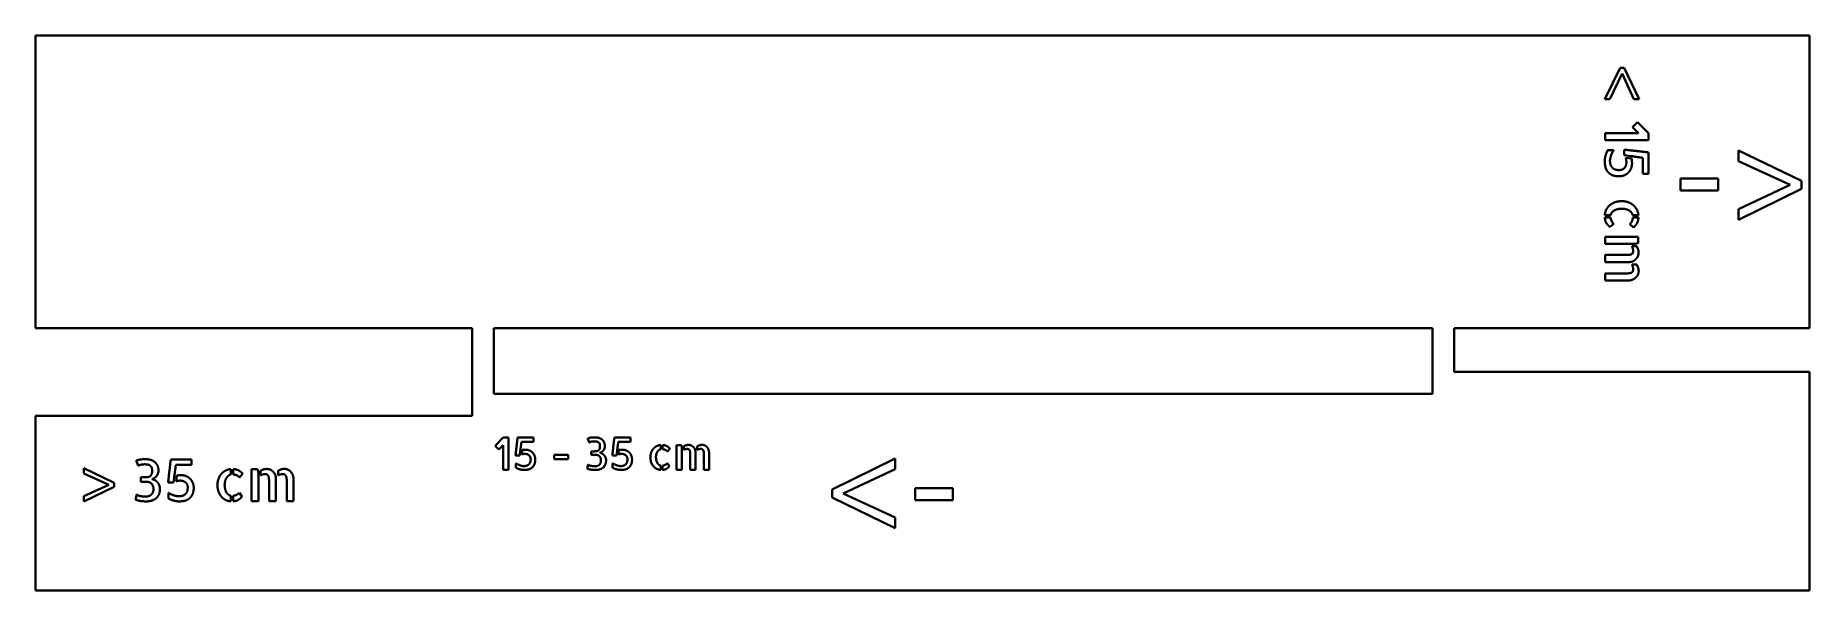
# Model space of a CAD drawing. Header units: inches. Extents: x -1.6 to 14.4, y -20.9 to -15.9.
import ezdxf

# ---------------------------------------------------------------- set-up
doc = ezdxf.new("R2010")
doc.units = ezdxf.units.IN
doc.header["$MEASUREMENT"] = 0
doc.layers.add('Visible', color=7, linetype='Continuous', lineweight=40)

msp = doc.modelspace()

# ---------------------------------------------------------------- linework, layer by layer
at = {"layer": 'Visible'}
for p, q in [((-1.614, -15.898), (14.386, -15.898)), ((-1.614, -15.898), (-1.614, -18.535)), ((14.386, -15.898), (14.386, -18.535)), ((12.539, -16.471), (12.677, -16.189)), ((12.695, -16.239), (12.586, -16.471)), ((12.677, -16.189), (12.713, -16.189)), ((12.802, -16.471), (12.695, -16.239)), ((12.713, -16.189), (12.849, -16.471)), ((12.586, -16.471), (12.539, -16.471)), ((12.849, -16.471), (12.802, -16.471)), ((12.542, -16.841), (12.542, -16.776)), ((12.542, -16.776), (12.842, -16.776)), ((12.788, -16.723), (12.834, -16.677)), ((12.842, -16.776), (12.788, -16.723)), ((12.834, -16.677), (12.933, -16.776)), ((12.933, -16.776), (12.933, -16.841)), ((12.933, -16.841), (12.542, -16.841)), ((12.566, -16.93), (12.619, -16.93)), ((12.715, -16.977), (12.715, -16.927)), ((12.933, -16.951), (12.933, -17.145)), ((13.745, -17.029), (13.745, -16.933)), ((13.745, -16.933), (14.313, -17.207)), ((12.736, -16.98), (12.715, -16.977)), ((12.729, -17.001), (12.781, -17.007)), ((12.772, -16.984), (12.736, -16.98)), ((12.881, -17.145), (12.881, -16.999)), ((14.212, -17.244), (13.745, -17.029)), ((12.933, -17.145), (12.881, -17.145)), ((13.222, -17.185), (13.562, -17.185)), ((13.222, -17.293), (13.222, -17.185)), ((13.562, -17.185), (13.562, -17.293)), ((13.745, -17.461), (14.212, -17.244)), ((14.313, -17.28), (13.745, -17.558)), ((14.313, -17.207), (14.313, -17.28)), ((13.562, -17.293), (13.222, -17.293)), ((12.592, -17.517), (12.54, -17.517)), ((12.54, -17.538), (12.592, -17.538)), ((12.618, -17.597), (12.584, -17.621)), ((12.798, -17.627), (12.764, -17.598)), ((12.843, -17.517), (12.791, -17.517)), ((12.792, -17.538), (12.843, -17.538)), ((13.745, -17.558), (13.745, -17.461)), ((12.542, -17.774), (12.542, -17.71)), ((12.542, -17.71), (12.841, -17.71)), ((12.841, -17.71), (12.841, -17.767)), ((12.811, -17.774), (12.542, -17.774)), ((12.542, -17.94), (12.542, -17.875)), ((12.542, -17.875), (12.739, -17.875)), ((12.785, -17.796), (12.827, -17.796)), ((12.841, -17.767), (12.811, -17.774)), ((12.71, -17.94), (12.542, -17.94)), ((12.542, -18.105), (12.542, -18.042)), ((12.542, -18.042), (12.705, -18.042)), ((12.785, -17.961), (12.827, -17.961)), ((12.746, -18.105), (12.542, -18.105)), ((-1.614, -18.535), (2.323, -18.535)), ((2.323, -19.323), (2.323, -18.535)), ((2.52, -19.126), (2.52, -18.535)), ((2.52, -18.535), (10.984, -18.535)), ((10.984, -19.126), (10.984, -18.535)), ((11.181, -18.535), (11.181, -18.929)), ((14.386, -18.535), (11.181, -18.535)), ((14.386, -18.929), (11.181, -18.929)), ((14.386, -18.929), (14.386, -20.898)), ((2.52, -19.126), (10.984, -19.126)), ((-1.614, -19.323), (2.323, -19.323)), ((-1.614, -19.323), (-1.614, -20.898)), ((2.531, -19.593), (2.605, -19.52)), ((2.605, -19.52), (2.653, -19.52)), ((2.653, -19.52), (2.653, -19.81)), ((2.734, -19.52), (2.878, -19.52)), ((2.878, -19.52), (2.878, -19.558)), ((3.607, -19.52), (3.751, -19.52)), ((3.751, -19.52), (3.751, -19.558)), ((2.565, -19.627), (2.531, -19.593)), ((2.605, -19.587), (2.565, -19.627)), ((2.605, -19.81), (2.605, -19.587)), ((2.755, -19.666), (2.753, -19.681)), ((2.758, -19.639), (2.755, -19.666)), ((2.878, -19.558), (2.769, -19.558)), ((2.771, -19.671), (2.775, -19.632)), ((3.065, -19.675), (3.19, -19.675)), ((3.065, -19.714), (3.065, -19.675)), ((3.19, -19.675), (3.19, -19.714)), ((3.381, -19.563), (3.367, -19.527)), ((3.399, -19.676), (3.398, -19.644)), ((3.398, -19.644), (3.425, -19.644)), ((3.438, -19.676), (3.399, -19.676)), ((3.628, -19.666), (3.626, -19.681)), ((3.631, -19.639), (3.628, -19.666)), ((3.751, -19.558), (3.642, -19.558)), ((3.644, -19.671), (3.648, -19.632)), ((4.026, -19.587), (4.026, -19.625)), ((4.042, -19.625), (4.042, -19.587)), ((4.107, -19.62), (4.086, -19.645)), ((4.168, -19.588), (4.211, -19.588)), ((4.168, -19.81), (4.168, -19.588)), ((4.211, -19.588), (4.216, -19.611)), ((4.216, -19.611), (4.216, -19.81)), ((4.232, -19.63), (4.232, -19.599)), ((4.291, -19.81), (4.291, -19.664)), ((4.355, -19.63), (4.355, -19.599)), ((4.461, -19.659), (4.461, -19.81)), ((-1.177, -19.843), (-1.177, -19.797)), ((-1.177, -19.797), (-0.905, -19.928)), ((-0.687, -19.772), (-0.705, -19.726)), ((-0.394, -19.717), (-0.208, -19.717)), ((-0.208, -19.767), (-0.348, -19.767)), ((-0.208, -19.717), (-0.208, -19.767)), ((0.148, -19.804), (0.148, -19.853)), ((0.169, -19.853), (0.169, -19.804)), ((0.333, -19.805), (0.389, -19.805)), ((0.333, -20.092), (0.333, -19.805)), ((0.389, -19.805), (0.396, -19.834)), ((0.396, -19.834), (0.396, -20.092)), ((0.416, -19.859), (0.416, -19.819)), ((0.575, -19.859), (0.575, -19.819)), ((2.653, -19.81), (2.605, -19.81)), ((2.753, -19.681), (2.716, -19.681)), ((2.718, -19.792), (2.718, -19.753)), ((3.19, -19.714), (3.065, -19.714)), ((3.361, -19.798), (3.371, -19.764)), ((3.626, -19.681), (3.589, -19.681)), ((3.591, -19.792), (3.591, -19.753)), ((4.026, -19.772), (4.026, -19.811)), ((4.042, -19.811), (4.042, -19.772)), ((4.085, -19.753), (4.103, -19.779)), ((4.216, -19.81), (4.168, -19.81)), ((4.339, -19.81), (4.291, -19.81)), ((4.339, -19.685), (4.339, -19.81)), ((4.414, -19.81), (4.414, -19.689)), ((4.461, -19.81), (4.414, -19.81)), ((5.57, -19.988), (6.138, -19.71)), ((6.138, -19.806), (5.67, -20.024)), ((6.138, -19.71), (6.138, -19.806)), ((-0.953, -19.945), (-1.177, -19.843)), ((-1.177, -20.049), (-0.953, -19.945)), ((-0.905, -19.963), (-1.177, -20.095)), ((-0.905, -19.928), (-0.905, -19.963)), ((-0.664, -19.919), (-0.664, -19.877)), ((-0.664, -19.877), (-0.63, -19.877)), ((-0.612, -19.919), (-0.664, -19.919)), ((-0.369, -19.926), (-0.417, -19.926)), ((-0.366, -19.906), (-0.369, -19.926)), ((-0.362, -19.872), (-0.366, -19.906)), ((-0.346, -19.913), (-0.34, -19.862)), ((0.254, -19.846), (0.226, -19.879)), ((0.492, -20.092), (0.492, -19.903)), ((0.554, -19.931), (0.554, -20.092)), ((0.652, -20.092), (0.652, -19.936)), ((0.713, -19.897), (0.713, -20.092)), ((5.57, -20.061), (5.57, -19.988)), ((6.321, -20.083), (6.321, -19.975)), ((6.321, -19.975), (6.66, -19.975)), ((6.66, -19.975), (6.66, -20.083)), ((-1.177, -20.095), (-1.177, -20.049)), ((-0.713, -20.077), (-0.7, -20.033)), ((-0.414, -20.069), (-0.414, -20.018)), ((0.148, -20.044), (0.148, -20.094)), ((0.169, -20.094), (0.169, -20.044)), ((0.225, -20.019), (0.248, -20.052)), ((0.396, -20.092), (0.333, -20.092)), ((0.554, -20.092), (0.492, -20.092)), ((0.713, -20.092), (0.652, -20.092)), ((6.138, -20.335), (5.57, -20.061)), ((5.67, -20.024), (6.138, -20.239)), ((6.66, -20.083), (6.321, -20.083)), ((6.138, -20.239), (6.138, -20.335)), ((-1.614, -20.898), (14.386, -20.898))]:
    msp.add_line(p, q, dxfattribs=at)
for points in [[(12.55, -16.969), (12.554, -16.955), (12.559, -16.945)], [(12.559, -16.945), (12.563, -16.935), (12.566, -16.93)], [(12.608, -16.949), (12.603, -16.96), (12.598, -16.973)], [(12.619, -16.93), (12.614, -16.937), (12.608, -16.949)], [(12.715, -16.927), (12.719, -16.927), (12.731, -16.928)], [(12.731, -16.928), (12.743, -16.929), (12.759, -16.931)], [(12.759, -16.931), (12.775, -16.933), (12.794, -16.935)], [(12.794, -16.935), (12.813, -16.937), (12.833, -16.939)], [(12.833, -16.939), (12.879, -16.944), (12.933, -16.951)], [(12.539, -17.034), (12.539, -17.016), (12.542, -16.999)], [(12.543, -17.073), (12.539, -17.05), (12.539, -17.034)], [(12.542, -16.999), (12.545, -16.983), (12.55, -16.969)], [(12.56, -17.117), (12.547, -17.096), (12.543, -17.073)], [(12.599, -17.152), (12.574, -17.138), (12.56, -17.117)], [(12.59, -17), (12.586, -17.014), (12.586, -17.026)], [(12.586, -17.026), (12.586, -17.065), (12.607, -17.088)], [(12.598, -16.973), (12.593, -16.986), (12.59, -17)], [(12.607, -17.088), (12.627, -17.11), (12.669, -17.11)], [(12.669, -17.11), (12.699, -17.11), (12.717, -17.091)], [(12.717, -17.091), (12.734, -17.071), (12.734, -17.04)], [(12.733, -17.02), (12.731, -17.01), (12.729, -17.001)], [(12.734, -17.04), (12.734, -17.03), (12.733, -17.02)], [(12.775, -17.098), (12.765, -17.12), (12.749, -17.135)], [(12.775, -16.984), (12.772, -16.984), (12.772, -16.984)], [(12.788, -16.986), (12.777, -16.985), (12.775, -16.984)], [(12.785, -17.048), (12.785, -17.076), (12.775, -17.098)], [(12.781, -17.007), (12.784, -17.018), (12.784, -17.03)], [(12.784, -17.03), (12.785, -17.042), (12.785, -17.048)], [(12.82, -16.991), (12.798, -16.987), (12.788, -16.986)], [(12.881, -16.999), (12.842, -16.994), (12.82, -16.991)], [(12.669, -17.166), (12.625, -17.166), (12.599, -17.152)], [(12.712, -17.158), (12.691, -17.166), (12.669, -17.166)], [(12.749, -17.135), (12.733, -17.151), (12.712, -17.158)], [(12.554, -17.464), (12.566, -17.441), (12.587, -17.424)], [(12.587, -17.424), (12.607, -17.408), (12.634, -17.399)], [(12.634, -17.399), (12.661, -17.39), (12.692, -17.39)], [(12.692, -17.39), (12.722, -17.39), (12.749, -17.399)], [(12.749, -17.399), (12.775, -17.408), (12.795, -17.425)], [(12.795, -17.425), (12.815, -17.442), (12.828, -17.465)], [(12.54, -17.517), (12.541, -17.487), (12.554, -17.464)], [(12.552, -17.585), (12.541, -17.566), (12.54, -17.538)], [(12.584, -17.621), (12.563, -17.604), (12.552, -17.585)], [(12.603, -17.492), (12.594, -17.503), (12.592, -17.517)], [(12.592, -17.538), (12.594, -17.557), (12.602, -17.571)], [(12.602, -17.571), (12.609, -17.585), (12.618, -17.597)], [(12.626, -17.474), (12.612, -17.481), (12.603, -17.492)], [(12.656, -17.462), (12.639, -17.466), (12.626, -17.474)], [(12.693, -17.458), (12.674, -17.458), (12.656, -17.462)], [(12.758, -17.474), (12.731, -17.458), (12.693, -17.458)], [(12.791, -17.517), (12.785, -17.49), (12.758, -17.474)], [(12.764, -17.598), (12.773, -17.59), (12.782, -17.576)], [(12.782, -17.576), (12.79, -17.562), (12.792, -17.538)], [(12.83, -17.589), (12.819, -17.61), (12.798, -17.627)], [(12.828, -17.465), (12.84, -17.488), (12.843, -17.517)], [(12.843, -17.538), (12.841, -17.568), (12.83, -17.589)], [(12.739, -17.875), (12.755, -17.875), (12.768, -17.872)], [(12.768, -17.872), (12.781, -17.869), (12.788, -17.861)], [(12.793, -17.821), (12.79, -17.808), (12.785, -17.796)], [(12.788, -17.861), (12.795, -17.854), (12.795, -17.84)], [(12.795, -17.84), (12.795, -17.833), (12.793, -17.821)], [(12.834, -17.894), (12.823, -17.91), (12.804, -17.926)], [(12.827, -17.796), (12.834, -17.809), (12.839, -17.823)], [(12.844, -17.852), (12.844, -17.877), (12.834, -17.894)], [(12.839, -17.823), (12.844, -17.838), (12.844, -17.852)], [(12.705, -18.042), (12.723, -18.042), (12.739, -18.041)], [(12.737, -17.94), (12.724, -17.94), (12.71, -17.94)], [(12.761, -17.939), (12.749, -17.94), (12.737, -17.94)], [(12.739, -18.041), (12.755, -18.041), (12.768, -18.038)], [(12.783, -17.936), (12.772, -17.938), (12.761, -17.939)], [(12.768, -18.038), (12.781, -18.035), (12.788, -18.028)], [(12.804, -17.926), (12.794, -17.933), (12.783, -17.936)], [(12.794, -17.99), (12.792, -17.977), (12.785, -17.961)], [(12.788, -18.028), (12.795, -18.02), (12.795, -18.005)], [(12.795, -18.005), (12.795, -18.002), (12.794, -17.99)], [(12.838, -18.052), (12.83, -18.068), (12.817, -18.08)], [(12.827, -17.961), (12.835, -17.976), (12.84, -17.991)], [(12.845, -18.018), (12.845, -18.036), (12.838, -18.052)], [(12.84, -17.991), (12.845, -18.005), (12.845, -18.018)], [(12.785, -18.099), (12.767, -18.105), (12.746, -18.105)], [(12.817, -18.08), (12.804, -18.092), (12.785, -18.099)], [(2.725, -19.594), (2.729, -19.56), (2.734, -19.52)], [(3.39, -19.521), (3.404, -19.518), (3.431, -19.518)], [(3.431, -19.518), (3.449, -19.518), (3.466, -19.523)], [(3.598, -19.594), (3.602, -19.56), (3.607, -19.52)], [(2.716, -19.681), (2.716, -19.678), (2.717, -19.67)], [(2.717, -19.67), (2.718, -19.661), (2.719, -19.649)], [(2.719, -19.649), (2.72, -19.637), (2.722, -19.623)], [(2.722, -19.623), (2.723, -19.609), (2.725, -19.594)], [(2.759, -19.637), (2.758, -19.639), (2.758, -19.639)], [(2.76, -19.628), (2.759, -19.635), (2.759, -19.637)], [(2.763, -19.604), (2.761, -19.62), (2.76, -19.628)], [(2.769, -19.558), (2.766, -19.587), (2.763, -19.604)], [(2.785, -19.668), (2.777, -19.669), (2.771, -19.671)], [(2.775, -19.632), (2.783, -19.631), (2.792, -19.63)], [(2.8, -19.667), (2.792, -19.667), (2.785, -19.668)], [(2.792, -19.63), (2.801, -19.629), (2.806, -19.629)], [(2.837, -19.68), (2.823, -19.667), (2.8, -19.667)], [(2.806, -19.629), (2.826, -19.629), (2.842, -19.637)], [(2.842, -19.637), (2.859, -19.644), (2.87, -19.656)], [(2.87, -19.656), (2.882, -19.668), (2.887, -19.684)], [(3.367, -19.527), (3.376, -19.525), (3.39, -19.521)], [(3.397, -19.557), (3.386, -19.561), (3.381, -19.563)], [(3.426, -19.554), (3.408, -19.554), (3.397, -19.557)], [(3.425, -19.644), (3.434, -19.644), (3.442, -19.643)], [(3.454, -19.558), (3.444, -19.554), (3.426, -19.554)], [(3.474, -19.69), (3.462, -19.676), (3.438, -19.676)], [(3.442, -19.643), (3.451, -19.643), (3.459, -19.639)], [(3.47, -19.569), (3.464, -19.562), (3.454, -19.558)], [(3.459, -19.639), (3.467, -19.635), (3.472, -19.626)], [(3.466, -19.523), (3.482, -19.527), (3.494, -19.537)], [(3.476, -19.583), (3.475, -19.576), (3.47, -19.569)], [(3.472, -19.626), (3.477, -19.616), (3.477, -19.598)], [(3.477, -19.598), (3.477, -19.591), (3.476, -19.583)], [(3.491, -19.651), (3.483, -19.655), (3.476, -19.657)], [(3.476, -19.657), (3.485, -19.658), (3.494, -19.663)], [(3.506, -19.638), (3.499, -19.646), (3.491, -19.651)], [(3.494, -19.537), (3.507, -19.547), (3.514, -19.562)], [(3.494, -19.663), (3.504, -19.668), (3.512, -19.676)], [(3.517, -19.621), (3.513, -19.631), (3.506, -19.638)], [(3.512, -19.676), (3.521, -19.685), (3.526, -19.697)], [(3.514, -19.562), (3.521, -19.578), (3.521, -19.598)], [(3.521, -19.598), (3.521, -19.611), (3.517, -19.621)], [(3.589, -19.681), (3.589, -19.678), (3.59, -19.67)], [(3.59, -19.67), (3.591, -19.661), (3.592, -19.649)], [(3.592, -19.649), (3.593, -19.637), (3.595, -19.623)], [(3.595, -19.623), (3.596, -19.609), (3.598, -19.594)], [(3.632, -19.637), (3.631, -19.639), (3.631, -19.639)], [(3.633, -19.628), (3.632, -19.635), (3.632, -19.637)], [(3.636, -19.604), (3.634, -19.62), (3.633, -19.628)], [(3.642, -19.558), (3.639, -19.587), (3.636, -19.604)], [(3.658, -19.668), (3.65, -19.669), (3.644, -19.671)], [(3.648, -19.632), (3.656, -19.631), (3.665, -19.63)], [(3.673, -19.667), (3.665, -19.667), (3.658, -19.668)], [(3.665, -19.63), (3.674, -19.629), (3.679, -19.629)], [(3.71, -19.68), (3.696, -19.667), (3.673, -19.667)], [(3.679, -19.629), (3.699, -19.629), (3.715, -19.637)], [(3.715, -19.637), (3.732, -19.644), (3.743, -19.656)], [(3.743, -19.656), (3.755, -19.668), (3.76, -19.684)], [(3.932, -19.699), (3.932, -19.676), (3.938, -19.657)], [(3.938, -19.657), (3.945, -19.637), (3.958, -19.622)], [(3.958, -19.622), (3.97, -19.607), (3.987, -19.598)], [(3.994, -19.649), (3.982, -19.669), (3.982, -19.698)], [(3.987, -19.598), (4.004, -19.589), (4.026, -19.587)], [(4.026, -19.625), (4.006, -19.629), (3.994, -19.649)], [(4.042, -19.587), (4.063, -19.588), (4.079, -19.596)], [(4.069, -19.632), (4.059, -19.626), (4.042, -19.625)], [(4.086, -19.645), (4.08, -19.638), (4.069, -19.632)], [(4.079, -19.596), (4.094, -19.604), (4.107, -19.62)], [(4.232, -19.599), (4.242, -19.593), (4.253, -19.59)], [(4.251, -19.624), (4.241, -19.626), (4.232, -19.63)], [(4.265, -19.622), (4.26, -19.622), (4.251, -19.624)], [(4.253, -19.59), (4.263, -19.586), (4.274, -19.586)], [(4.281, -19.627), (4.275, -19.622), (4.265, -19.622)], [(4.274, -19.586), (4.292, -19.586), (4.305, -19.594)], [(4.289, -19.642), (4.286, -19.633), (4.281, -19.627)], [(4.291, -19.664), (4.291, -19.652), (4.289, -19.642)], [(4.305, -19.594), (4.317, -19.601), (4.329, -19.616)], [(4.329, -19.616), (4.333, -19.623), (4.336, -19.631)], [(4.336, -19.631), (4.338, -19.639), (4.338, -19.648)], [(4.338, -19.648), (4.339, -19.656), (4.339, -19.665)], [(4.339, -19.665), (4.339, -19.675), (4.339, -19.685)], [(4.355, -19.599), (4.365, -19.593), (4.376, -19.589)], [(4.376, -19.623), (4.367, -19.624), (4.355, -19.63)], [(4.376, -19.589), (4.387, -19.585), (4.397, -19.585)], [(4.387, -19.622), (4.385, -19.622), (4.376, -19.623)], [(4.404, -19.627), (4.398, -19.622), (4.387, -19.622)], [(4.397, -19.585), (4.41, -19.585), (4.422, -19.591)], [(4.411, -19.642), (4.409, -19.633), (4.404, -19.627)], [(4.414, -19.664), (4.414, -19.652), (4.411, -19.642)], [(4.414, -19.689), (4.414, -19.676), (4.414, -19.664)], [(4.422, -19.591), (4.434, -19.596), (4.443, -19.606)], [(4.443, -19.606), (4.451, -19.616), (4.456, -19.629)], [(4.456, -19.629), (4.461, -19.643), (4.461, -19.659)], [(-0.705, -19.726), (-0.693, -19.723), (-0.675, -19.719)], [(-0.666, -19.765), (-0.68, -19.77), (-0.687, -19.772)], [(-0.675, -19.719), (-0.657, -19.715), (-0.623, -19.715)], [(-0.629, -19.761), (-0.652, -19.761), (-0.666, -19.765)], [(-0.592, -19.766), (-0.605, -19.761), (-0.629, -19.761)], [(-0.623, -19.715), (-0.599, -19.715), (-0.577, -19.72)], [(-0.572, -19.78), (-0.579, -19.772), (-0.592, -19.766)], [(-0.577, -19.72), (-0.556, -19.726), (-0.54, -19.739)], [(-0.564, -19.799), (-0.565, -19.789), (-0.572, -19.78)], [(-0.569, -19.854), (-0.562, -19.842), (-0.562, -19.819)], [(-0.562, -19.819), (-0.562, -19.809), (-0.564, -19.799)], [(-0.54, -19.739), (-0.524, -19.752), (-0.514, -19.772)], [(-0.514, -19.772), (-0.505, -19.792), (-0.505, -19.819)], [(-0.505, -19.819), (-0.505, -19.834), (-0.511, -19.847)], [(-0.41, -19.85), (-0.408, -19.832), (-0.405, -19.813)], [(-0.405, -19.813), (-0.4, -19.769), (-0.394, -19.717)], [(-0.356, -19.825), (-0.359, -19.846), (-0.36, -19.856)], [(-0.348, -19.767), (-0.353, -19.804), (-0.356, -19.825)], [(0.06, -19.849), (0.077, -19.83), (0.099, -19.818)], [(0.099, -19.818), (0.121, -19.806), (0.148, -19.804)], [(0.169, -19.804), (0.197, -19.805), (0.218, -19.816)], [(0.218, -19.816), (0.238, -19.826), (0.254, -19.846)], [(0.416, -19.819), (0.429, -19.812), (0.443, -19.807)], [(0.443, -19.807), (0.457, -19.803), (0.471, -19.803)], [(0.471, -19.803), (0.494, -19.803), (0.51, -19.812)], [(0.51, -19.812), (0.526, -19.822), (0.541, -19.841)], [(0.575, -19.819), (0.589, -19.811), (0.603, -19.806)], [(0.603, -19.806), (0.617, -19.802), (0.63, -19.802)], [(0.63, -19.802), (0.647, -19.802), (0.662, -19.809)], [(0.662, -19.809), (0.677, -19.816), (0.689, -19.828)], [(0.689, -19.828), (0.7, -19.841), (0.707, -19.859)], [(2.718, -19.753), (2.724, -19.756), (2.732, -19.76)], [(2.73, -19.797), (2.722, -19.794), (2.718, -19.792)], [(2.747, -19.804), (2.737, -19.801), (2.73, -19.797)], [(2.732, -19.76), (2.741, -19.764), (2.75, -19.768)], [(2.769, -19.809), (2.757, -19.807), (2.747, -19.804)], [(2.75, -19.768), (2.76, -19.772), (2.77, -19.774)], [(2.795, -19.812), (2.782, -19.812), (2.769, -19.809)], [(2.77, -19.774), (2.78, -19.777), (2.789, -19.777)], [(2.789, -19.777), (2.819, -19.777), (2.835, -19.762)], [(2.824, -19.809), (2.807, -19.812), (2.795, -19.812)], [(2.857, -19.796), (2.841, -19.806), (2.824, -19.809)], [(2.835, -19.762), (2.852, -19.747), (2.852, -19.716)], [(2.852, -19.716), (2.852, -19.693), (2.837, -19.68)], [(2.883, -19.767), (2.872, -19.786), (2.857, -19.796)], [(2.893, -19.716), (2.893, -19.748), (2.883, -19.767)], [(2.887, -19.684), (2.893, -19.699), (2.893, -19.716)], [(3.387, -19.807), (3.368, -19.803), (3.361, -19.798)], [(3.371, -19.764), (3.375, -19.766), (3.378, -19.768)], [(3.378, -19.768), (3.381, -19.771), (3.387, -19.773)], [(3.387, -19.773), (3.393, -19.775), (3.403, -19.776)], [(3.439, -19.812), (3.406, -19.812), (3.387, -19.807)], [(3.403, -19.776), (3.414, -19.778), (3.432, -19.778)], [(3.432, -19.778), (3.46, -19.778), (3.473, -19.763)], [(3.452, -19.811), (3.444, -19.812), (3.439, -19.812)], [(3.471, -19.807), (3.461, -19.81), (3.452, -19.811)], [(3.492, -19.799), (3.481, -19.805), (3.471, -19.807)], [(3.473, -19.763), (3.486, -19.748), (3.486, -19.726)], [(3.486, -19.726), (3.486, -19.705), (3.474, -19.69)], [(3.512, -19.784), (3.503, -19.793), (3.492, -19.799)], [(3.526, -19.76), (3.52, -19.774), (3.512, -19.784)], [(3.526, -19.697), (3.532, -19.71), (3.532, -19.726)], [(3.532, -19.726), (3.532, -19.746), (3.526, -19.76)], [(3.591, -19.753), (3.597, -19.756), (3.605, -19.76)], [(3.603, -19.797), (3.595, -19.794), (3.591, -19.792)], [(3.62, -19.804), (3.61, -19.801), (3.603, -19.797)], [(3.605, -19.76), (3.614, -19.764), (3.623, -19.768)], [(3.643, -19.809), (3.63, -19.807), (3.62, -19.804)], [(3.623, -19.768), (3.633, -19.772), (3.643, -19.774)], [(3.643, -19.774), (3.653, -19.777), (3.663, -19.777)], [(3.668, -19.812), (3.655, -19.812), (3.643, -19.809)], [(3.663, -19.777), (3.692, -19.777), (3.708, -19.762)], [(3.697, -19.809), (3.68, -19.812), (3.668, -19.812)], [(3.73, -19.796), (3.714, -19.806), (3.697, -19.809)], [(3.708, -19.762), (3.725, -19.747), (3.725, -19.716)], [(3.725, -19.716), (3.725, -19.693), (3.71, -19.68)], [(3.756, -19.767), (3.745, -19.786), (3.73, -19.796)], [(3.766, -19.716), (3.766, -19.748), (3.756, -19.767)], [(3.76, -19.684), (3.766, -19.699), (3.766, -19.716)], [(3.938, -19.741), (3.932, -19.721), (3.932, -19.699)], [(3.957, -19.776), (3.945, -19.761), (3.938, -19.741)], [(3.987, -19.801), (3.969, -19.791), (3.957, -19.776)], [(3.982, -19.698), (3.982, -19.712), (3.985, -19.725)], [(3.985, -19.725), (3.988, -19.738), (3.994, -19.747)], [(4.026, -19.811), (4.004, -19.81), (3.987, -19.801)], [(3.994, -19.747), (3.999, -19.757), (4.007, -19.764)], [(4.007, -19.764), (4.015, -19.771), (4.026, -19.772)], [(4.042, -19.772), (4.056, -19.771), (4.066, -19.765)], [(4.076, -19.802), (4.062, -19.81), (4.042, -19.811)], [(4.066, -19.765), (4.076, -19.76), (4.085, -19.753)], [(4.103, -19.779), (4.09, -19.794), (4.076, -19.802)], [(-0.63, -19.877), (-0.619, -19.877), (-0.607, -19.877)], [(-0.566, -19.937), (-0.582, -19.919), (-0.612, -19.919)], [(-0.607, -19.877), (-0.596, -19.876), (-0.585, -19.871)], [(-0.585, -19.871), (-0.575, -19.866), (-0.569, -19.854)], [(-0.568, -20.032), (-0.55, -20.013), (-0.55, -19.984)], [(-0.55, -19.984), (-0.55, -19.956), (-0.566, -19.937)], [(-0.544, -19.886), (-0.555, -19.892), (-0.564, -19.895)], [(-0.564, -19.895), (-0.552, -19.896), (-0.54, -19.902)], [(-0.525, -19.87), (-0.533, -19.88), (-0.544, -19.886)], [(-0.54, -19.902), (-0.527, -19.908), (-0.517, -19.92)], [(-0.511, -19.847), (-0.516, -19.86), (-0.525, -19.87)], [(-0.517, -19.92), (-0.506, -19.931), (-0.499, -19.947)], [(-0.499, -19.947), (-0.492, -19.963), (-0.492, -19.984)], [(-0.492, -19.984), (-0.492, -20.009), (-0.499, -20.028)], [(-0.417, -19.926), (-0.417, -19.922), (-0.416, -19.911)], [(-0.416, -19.911), (-0.415, -19.9), (-0.413, -19.884)], [(-0.413, -19.884), (-0.412, -19.869), (-0.41, -19.85)], [(-0.36, -19.856), (-0.362, -19.866), (-0.362, -19.869)], [(-0.362, -19.869), (-0.362, -19.871), (-0.362, -19.872)], [(-0.328, -19.909), (-0.338, -19.91), (-0.346, -19.913)], [(-0.34, -19.862), (-0.33, -19.86), (-0.319, -19.86)], [(-0.309, -19.908), (-0.318, -19.908), (-0.328, -19.909)], [(-0.319, -19.86), (-0.307, -19.859), (-0.301, -19.859)], [(-0.26, -19.925), (-0.279, -19.908), (-0.309, -19.908)], [(-0.301, -19.859), (-0.275, -19.859), (-0.253, -19.868)], [(-0.263, -20.03), (-0.241, -20.011), (-0.241, -19.97)], [(-0.241, -19.97), (-0.241, -19.941), (-0.26, -19.925)], [(-0.253, -19.868), (-0.232, -19.878), (-0.217, -19.894)], [(-0.217, -19.894), (-0.203, -19.909), (-0.195, -19.929)], [(-0.187, -19.97), (-0.187, -20.012), (-0.201, -20.037)], [(-0.195, -19.929), (-0.187, -19.949), (-0.187, -19.97)], [(0.027, -19.949), (0.027, -19.919), (0.036, -19.894)], [(0.036, -20.004), (0.027, -19.978), (0.027, -19.949)], [(0.036, -19.894), (0.044, -19.869), (0.06, -19.849)], [(0.108, -19.885), (0.092, -19.91), (0.092, -19.947)], [(0.092, -19.947), (0.092, -19.966), (0.096, -19.982)], [(0.096, -19.982), (0.1, -19.999), (0.107, -20.012)], [(0.148, -19.853), (0.123, -19.859), (0.108, -19.885)], [(0.205, -19.862), (0.192, -19.854), (0.169, -19.853)], [(0.226, -19.879), (0.219, -19.87), (0.205, -19.862)], [(0.44, -19.851), (0.428, -19.854), (0.416, -19.859)], [(0.458, -19.849), (0.452, -19.849), (0.44, -19.851)], [(0.479, -19.856), (0.472, -19.849), (0.458, -19.849)], [(0.489, -19.875), (0.486, -19.863), (0.479, -19.856)], [(0.492, -19.903), (0.492, -19.887), (0.489, -19.875)], [(0.541, -19.841), (0.548, -19.85), (0.55, -19.861)], [(0.55, -19.861), (0.553, -19.871), (0.554, -19.882)], [(0.554, -19.882), (0.555, -19.893), (0.554, -19.905)], [(0.554, -19.905), (0.554, -19.917), (0.554, -19.931)], [(0.602, -19.851), (0.59, -19.852), (0.575, -19.859)], [(0.617, -19.849), (0.614, -19.849), (0.602, -19.851)], [(0.638, -19.856), (0.632, -19.849), (0.617, -19.849)], [(0.648, -19.875), (0.645, -19.863), (0.638, -19.856)], [(0.652, -19.903), (0.651, -19.887), (0.648, -19.875)], [(0.652, -19.936), (0.652, -19.919), (0.652, -19.903)], [(0.707, -19.859), (0.713, -19.876), (0.713, -19.897)], [(-0.679, -20.089), (-0.704, -20.083), (-0.713, -20.077)], [(-0.7, -20.033), (-0.695, -20.036), (-0.691, -20.039)], [(-0.691, -20.039), (-0.687, -20.042), (-0.679, -20.045)], [(-0.679, -20.045), (-0.672, -20.047), (-0.658, -20.049)], [(-0.611, -20.095), (-0.654, -20.095), (-0.679, -20.089)], [(-0.658, -20.049), (-0.644, -20.051), (-0.62, -20.051)], [(-0.62, -20.051), (-0.585, -20.051), (-0.568, -20.032)], [(-0.594, -20.094), (-0.605, -20.095), (-0.611, -20.095)], [(-0.57, -20.089), (-0.583, -20.093), (-0.594, -20.094)], [(-0.543, -20.078), (-0.557, -20.086), (-0.57, -20.089)], [(-0.518, -20.059), (-0.529, -20.071), (-0.543, -20.078)], [(-0.499, -20.028), (-0.506, -20.046), (-0.518, -20.059)], [(-0.414, -20.018), (-0.407, -20.023), (-0.396, -20.028)], [(-0.399, -20.076), (-0.409, -20.072), (-0.414, -20.069)], [(-0.377, -20.085), (-0.39, -20.081), (-0.399, -20.076)], [(-0.396, -20.028), (-0.385, -20.034), (-0.373, -20.038)], [(-0.348, -20.092), (-0.364, -20.089), (-0.377, -20.085)], [(-0.373, -20.038), (-0.361, -20.043), (-0.347, -20.046)], [(-0.315, -20.095), (-0.332, -20.095), (-0.348, -20.092)], [(-0.347, -20.046), (-0.334, -20.049), (-0.322, -20.049)], [(-0.322, -20.049), (-0.284, -20.049), (-0.263, -20.03)], [(-0.277, -20.091), (-0.299, -20.095), (-0.315, -20.095)], [(-0.235, -20.075), (-0.255, -20.088), (-0.277, -20.091)], [(-0.201, -20.037), (-0.215, -20.062), (-0.235, -20.075)], [(0.06, -20.049), (0.044, -20.03), (0.036, -20.004)], [(0.098, -20.081), (0.076, -20.069), (0.06, -20.049)], [(0.148, -20.094), (0.12, -20.093), (0.098, -20.081)], [(0.107, -20.012), (0.114, -20.025), (0.125, -20.033)], [(0.125, -20.033), (0.135, -20.042), (0.148, -20.044)], [(0.169, -20.044), (0.188, -20.042), (0.201, -20.035)], [(0.214, -20.082), (0.196, -20.093), (0.169, -20.094)], [(0.201, -20.035), (0.214, -20.028), (0.225, -20.019)], [(0.248, -20.052), (0.233, -20.072), (0.214, -20.082)]]:
    msp.add_open_spline(points, degree=2, dxfattribs=at)

doc.saveas('drawing.dxf')
